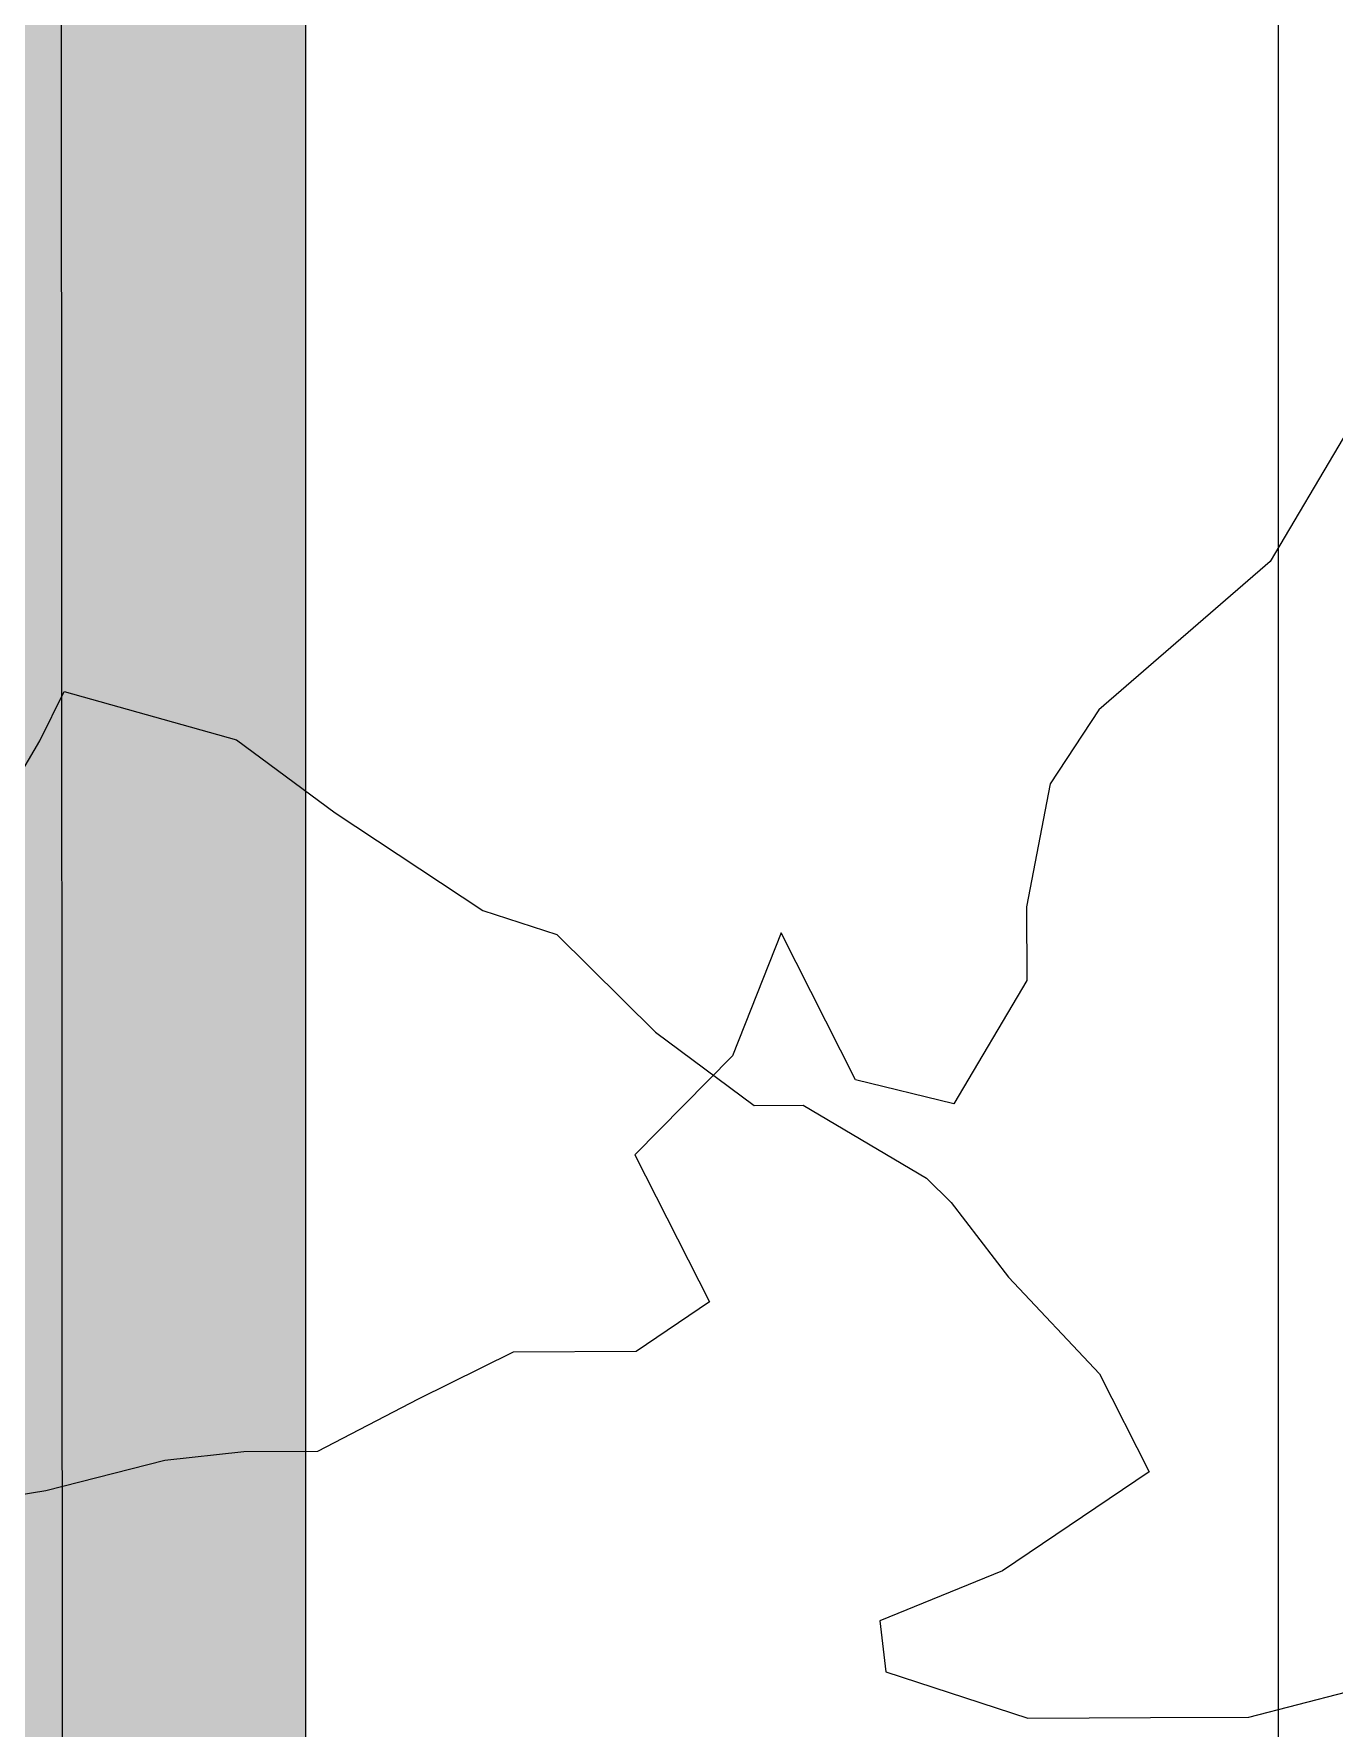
# Model space of a CAD drawing. Header units: inches. Extents: x 3268 to 7018, y 976 to 6708.
# Drawn here: x 6300.2 to 6409, y 2347.7 to 2489.4 of the extents above; entities that cross this region are included whole.
import ezdxf

# ---------------------------------------------------------------- set-up
doc = ezdxf.new("R2010")
doc.units = ezdxf.units.IN
doc.header["$MEASUREMENT"] = 0
for name, color, linetype, lineweight in [('0-landscaping', 1, 'Continuous', 25), ('L-DROPOFF STUDIES-2', 120, 'Continuous', 15), ('L-PVMT-ASPH', 140, 'Continuous', 15), ('L-PVMT-ASPH-HATC', 252, 'Continuous', 15), ('site_dwg', 8, 'Continuous', 9)]:
    doc.layers.add(name, color=color, linetype=linetype, lineweight=lineweight)

# ---------------------------------------------------------------- blocks, each defined once
blk = doc.blocks.new('site_dwg_dec1-V202-Overall Retail Plan Opt 2')
at = {"layer": '0-landscaping', "color": 213, "flags": 128}
for points in [[(92.85790865704926, 66.2653830732845), (100.4709568346747, 68.70357835635444), (103.3102509482627, 69.85968468856161), (108.70692036673, 61.4693198216687), (110.1102024863901, 54.76156640336421), (112.6675355198416, 45.21504708576617), (114.8511137823183, 41.47197085979064), (115.3494772018779, 33.73399749442842), (116.7527309637914, 27.02626898528478), (118.811728936112, 25.21769812396382), (121.2444816820711, 17.60568417829858), (121.3690619716979, 15.67117881218223), (121.0073555575176, 10.43992103847495), (121.2117095394309, 3.034022888560912), (119.6510466297089, -2.895354700621055), (109.8544485491433, -1.590498658254319), (102.8971445787717, 0.8704637032992649), (101.2580483883606, -1.482540039601645)], [(101.2580483883606, -1.482540039601645), (105.454477611372, -8.676055613000697), (110.6019441858437, -13.19745785703412), (114.7199401311509, -16.81459957960169), (119.7428547744361, -19.4015213609498), (118.3068144204966, -27.26535620114509), (111.9724258052696, -34.47684765728035), (113.1265473455236, -37.31559033633379), (111.6904930847189, -45.17949820201601), (107.5396966369075, -56.13399286589696), (101.3299305751164, -65.27994157050192), (98.2609244042386, -69.97512315794187)]]:
    blk.add_lwpolyline(points, dxfattribs=at)
blk = doc.blocks.new('site_dwg_dec1-V203-Overall Retail Plan Opt 2')
at = {"layer": '0-landscaping', "color": 213, "flags": 128}
blk.add_lwpolyline([(38.17660610735128, -110.1856556462924), (30.56355792520207, -112.6238509327136), (17.92766572879463, -112.4751012213862), (13.15395393323763, -113.7571420526917), (7.599903721816189, -118.0039082048213), (4.885189898591306, -121.0945198974266), (-2.727858282324632, -123.532715182298), (-5.940907171127946, -118.8853784289501), (-3.599976476821211, -109.9912987397633), (-10.18352567227759, -113.3337794553706), (-17.92108351260958, -113.8374461562205), (-20.26208483139726, -122.731549058434), (-25.16034856125713, -122.0791094302301), (-30.30784349119949, -117.5576822782364), (-36.02233360214904, -115.9983575564081), (-42.16343954760065, -114.4442553805609), (-45.25193650464336, -111.7313990827831), (-48.85042896145659, -109.1643291017724), (-54.95184824639636, -106.0219622391464), (-58.38620603193976, -103.8447490419173)], dxfattribs=at)
blk = doc.blocks.new('site_dwg-12440225-Overall Retail Plan Opt 2')
at = {"layer": 'L-PVMT-ASPH-HATC'}
blk.add_hatch(color=10, dxfattribs=at).paths.add_polyline_path([(24341044.38327832, 9814528.964547046), (24341093.65761111, 9815268.53663036), (24340984.99516852, 9815173.432731636), (24340949.35079796, 9814637.545389945)])
at = {"layer": 'L-DROPOFF STUDIES-2', "color": 131}
blk.add_line((24341113.15014594, 9814335.232218469), (24341304.9774889, 9817218.134365832), dxfattribs=at)
at = {"layer": 'L-DROPOFF STUDIES-2', "color": 131, "flags": 128}
blk.add_lwpolyline([(24341101.9320885, 9814166.640184939), (24341109.54838987, 9814281.102759559), (24341014.96431977, 9814389.17126409), (24341198.68751569, 9817169.29961211), (24341308.09989649, 9817265.059874013), (24341320.6474603, 9817444.622004325), (24341237.59077942, 9817733.215844031)], dxfattribs=at)
at = {"layer": 'L-PVMT-ASPH', "color": 53}
blk.add_line((24341093.64426242, 9815268.5249843), (24341043.39248896, 9814514.086671058), dxfattribs=at)
at = {"xscale": 1.5, "yscale": 1.5, "zscale": 1.5, "rotation": 37.81158375857705}
for name, p in [('site_dwg_dec1-V203-Overall Retail Plan Opt 2', (24341019.00408236, 9815137.277533166)), ('site_dwg_dec1-V202-Overall Retail Plan Opt 2', (24340999.18217026, 9814849.959616816))]:
    blk.add_blockref(name, p, dxfattribs=at)

msp = doc.modelspace()

# ---------------------------------------------------------------- block references
at = {"layer": 'site_dwg', "color": 53, "lineweight": 15, "rotation": 3.810000000000009}
msp.add_blockref('site_dwg-12440225-Overall Retail Plan Opt 2', (-23628768.691637, -11408316.78144797), dxfattribs=at)

doc.saveas('drawing.dxf')
